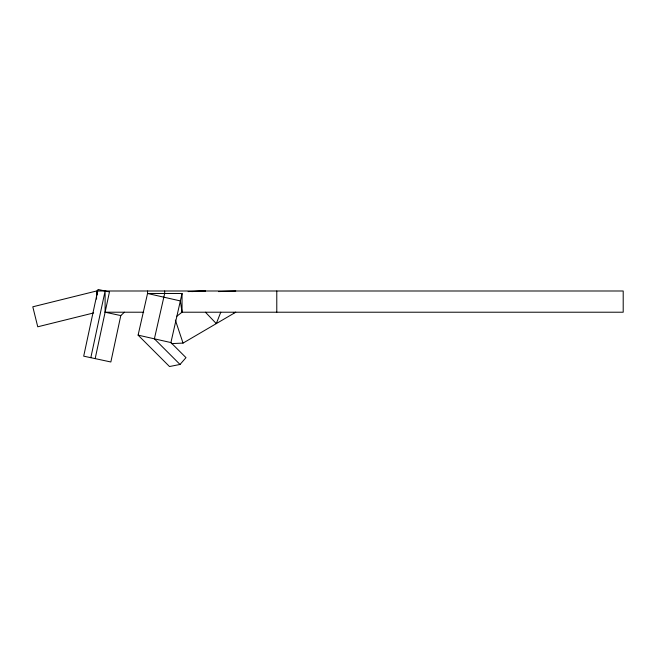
<?xml version="1.0" encoding="UTF-8"?>
<svg xmlns="http://www.w3.org/2000/svg" width="656" height="656" viewBox="0 0 656 656"><rect width="100%" height="100%" fill="white"/><g stroke="black" fill="none" stroke-linecap="round" stroke-linejoin="round"><path stroke-width="0.98" d="M90.823 357.692L105.108 290.993L105.108 312.215L120.794 315.577L124.386 312.215M95.169 358.619L109.462 291.928L97.99 289.468L83.697 356.167L110.848 361.981L120.794 315.577M138.104 335.134L170.913 342.571L185.992 357.643L180.023 364.457L169.502 366.532L138.104 335.134L147.543 293.486L147.543 290.993M170.913 342.571L182.04 293.486L147.543 293.486L180.351 300.924L182.04 312.215L176.899 316.167M220.769 312.215L216.308 323.613L205.418 312.215M171.257 343.613L183.04 343.096L235.75 312.215L233.815 312.822M97.514 294.806L96.571 290.993L32.8 306.803L37.753 326.795L93.636 312.945M191.667 291.6L205.418 290.993L188.133 291.592M218.473 291.592L235.75 290.993M97.662 290.993L623.2 290.993L623.2 312.215L181.31 312.215M105.108 312.215L143.697 312.215M180.023 364.457L154.39 338.824L164.664 293.486L164.664 290.993M175.357 320.079L183.04 343.096M276.783 290.993L276.783 312.215M182.04 293.486L182.04 312.215M96.571 290.993L96.571 299.079"/></g></svg>
